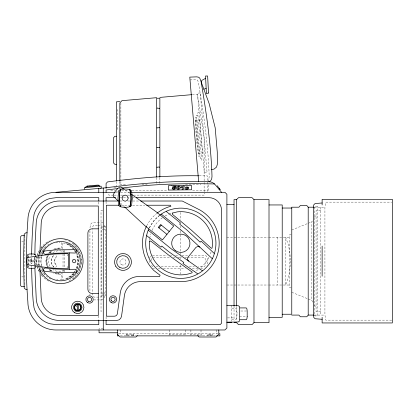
<?xml version="1.0" encoding="UTF-8"?>
<svg xmlns="http://www.w3.org/2000/svg" width="413" height="413" viewBox="0 0 413 413"><rect width="100%" height="100%" fill="white"/><g stroke="black" fill="none" stroke-linecap="round" stroke-linejoin="round"><path stroke-width="0.31" stroke-dasharray="2.06 1.55" d="M196.82 120.271L197.218 137.235L199.587 153.306M34.826 257.309L34.831 264.924M39.834 256.669L39.834 265.559M28.569 255.363L28.569 266.917M34.465 266.917L34.547 257.289M28.368 256.003L28.311 264.991M34.723 264.991L34.723 257.289M195.814 120.353C195.509 131.417 196.5 142.526 198.555 153.393M35.864 265.636L36.153 261.14L35.905 257.289M38.641 257.067L38.104 261.14L38.641 265.213M391.715 320.142L325.836 320.142L324.923 315.083L324.923 207.197L325.836 202.138L391.715 202.138M37.32 257.247L36.545 261.14L37.459 265.735L40.273 265.735M37.573 255.972L38.259 252.539L39.302 250.975M40.619 254.785L40.856 253.613L45.12 247.232L46.179 246.525M40.975 256.545L40.835 257.247L36.571 257.247L35.823 258.001L35.823 264.279L36.571 265.032L40.835 265.032M76.544 268.398L77.99 261.14L76.544 253.881M77.195 268.667L78.692 261.14L77.195 253.613A19.669 19.669 0 0 1 77.195 268.667L76.126 270.262M47.392 255.797L45.962 261.14L47.712 267.67A13.066 13.066 0 0 1 47.154 255.688M48.151 255.58L46.664 261.14L48.151 266.705M104.437 297.83L104.964 295.884L104.964 292.889L103.555 292.889M149.635 258.037L150.456 256.055L151.948 255.435M53.969 267.165A7.868 7.868 0 0 1 53.969 255.115C50.35 258.151 50.35 264.129 53.969 267.165L55.079 267.418L56.142 266.906L56.488 265.75C53.958 262.993 53.958 259.287 56.488 256.53L56.142 255.373L55.079 254.862M312.827 302.094L311.856 300.473L311.856 221.807L312.827 220.186M314.448 217.486L316.069 214.781M149.377 227.935L153.533 221.161L159.738 215.271M41.042 248.373L43.133 245.245M73.122 273.525L72.435 274.552L66.281 278.661L62.208 279.472L62.208 273.504L59.023 273.504A12.364 12.364 0 0 1 55.827 273.081M73.462 273.014L75.517 269.937M73.999 273.452L72.931 275.048L67.082 278.956M75.264 276.514C85.889 265.44 81.65 246.334 67.624 240.376M49.452 252.87L51.625 250.696M50.128 253.148L52.843 250.433M168.943 335.175L169.645 334.468L185.375 334.468L186.077 335.175M190.192 335.175L190.899 334.468L201.012 334.468L202.416 335.877M69.188 280.861L74.918 277.035A22.478 22.478 0 0 1 72.038 279.467M291.795 229.995L307.726 223.49M308.315 223.252L311.856 221.807M54.273 249.349L59.023 248.074L61.506 248.074L61.506 242.668L59.023 242.178M102.878 299.389L100.932 299.91L93.957 299.91M56.003 242.777L57.815 242.416M60.267 279.859L61.506 279.611L61.506 274.206L59.023 274.206A13.066 13.066 0 0 1 53.571 273.014M119.796 188.349L121.04 188.199M192.324 94.623L197.419 94.185L204.125 137.436L204.125 191.673M199.107 112.739L197.708 112.863L201.797 160.445L203.196 160.327M197.899 115.098L196.5 115.222L200.207 158.329L201.606 158.21M196.691 117.457L195.292 117.581L198.612 156.207L200.011 156.088M195.535 120.379L202.53 119.775M198.374 153.409L205.369 152.81M190.021 79.926L196.5 79.678L197.672 80.215L198.457 82.75C203.655 113.74 208.224 144.88 209.184 176.341L208.988 178.189L208.245 178.927L208.245 181.735M119.837 184.709L126.182 184.709M141.958 184.709L147.126 184.709M185.52 184.709L200.914 184.709M113.807 187.548L116.337 187.548M110.715 190.197L115.227 190.197M121.675 190.197L128.768 190.197M131.99 190.197L168.096 190.197M192.597 190.197L207.429 190.197M116.337 191.735L117.504 191.735M115.449 192.303L118.025 192.303M120.601 192.303L129.847 192.303M113.518 195.117L108.893 195.117L108.893 192.866M114.164 195.117L118.025 195.117M120.601 195.117L123.177 195.117M127.684 195.117L130.26 195.117M133.476 195.117L204.42 195.117L204.42 192.866M120.214 197.646L122.78 197.646M123.425 197.646L128.562 197.646M133.058 197.646L134.339 197.646M119.971 201.017L122.542 201.017M127.849 201.017L130.41 201.017M132.816 201.017L139.372 201.017M121.092 205.23L128.773 205.23M132.614 205.23L144.777 205.23M314.319 207.197L324.923 207.197M102.713 210.568L101.03 210.568L101.03 311.712L102.713 311.712M320.705 210.568L316.069 210.568L316.069 311.712L320.705 311.712M97.447 225.178L93.467 225.41L92.739 226.768L92.739 229.339M98.067 225.178L101.422 225.41L102.15 226.768L102.15 229.391L102.563 229.391M103.555 229.391L104.964 229.391L104.964 226.396L104.437 224.45M291.206 234.45L289.802 234.45L289.802 287.83L291.206 287.83M226.897 237.258L252.694 237.258M253.339 237.258L268.171 237.258M268.817 237.258L289.802 237.258M21.775 241.755L23.458 241.755M152.443 255.229L167.203 255.229M170.409 255.229L171.694 255.229M175.546 255.229L178.752 255.229M181.963 255.229L188.38 255.229M190.945 255.229L204.42 255.229L206.407 256.055L207.228 258.037L207.228 265.905M152.856 257.32L170.12 257.32M173.315 257.32L175.236 257.32M177.791 257.32L181.627 257.32M184.823 257.32L186.743 257.32M187.383 257.32L204.007 257.32L204.807 257.65L205.142 258.455L205.142 265.492L204.807 266.292L204.007 266.628L198.25 266.628M156.057 266.628L157.972 266.628M161.168 266.628L182.267 266.628M189.299 266.628L194.415 266.628M152.443 268.713L155.649 268.713M158.22 268.713L160.786 268.713M163.352 268.713L185.169 268.713M192.231 268.713L198.003 268.713M200.568 268.713L203.779 268.713M21.775 276.875L23.458 276.875M226.897 285.022L252.694 285.022M253.339 285.022L268.171 285.022M268.817 285.022L289.802 285.022M102.563 292.889L102.15 292.889L101.923 296.374L101.422 296.87L99.316 297.102M98.692 297.102L94.329 297.102L93.467 296.87L92.739 295.512L92.739 229.979M231.812 308.201L236.029 308.201L237.315 313.818L236.029 319.44L231.812 319.44M240.815 311.01L246.546 311.01M314.319 315.083L324.923 315.083M239.54 316.632L246.546 316.632M227.491 317.896L234.032 317.896M103.276 328.572L99.063 328.572L99.063 329.507M118.557 333.766L217.728 333.766M120.348 335.877L135.65 335.877M199.164 335.877L215.379 335.877M199.19 175.799L207.429 175.912L207.429 192.303M64.552 239.762L66.395 240.129M73.803 249.782L72.435 247.728L66.281 243.618L62.208 242.808L62.208 248.776L59.023 248.776A12.364 12.364 0 0 0 55.192 249.39M56.607 279.622L57.815 279.864M102.878 222.891L100.932 222.37L93.957 222.37L92.011 222.891L90.452 224.45L89.931 228.327M57.789 273.174L59.023 273.504M54.867 273.091L59.023 274.206M291.795 292.285L307.726 298.79M308.315 299.027L311.856 300.473M152.856 266.628L152.056 266.292L151.726 264.212M67.613 243.68L72.931 247.232L74.707 249.891M125.315 190.032L130.059 193.336M120.498 203.108L124.251 206.624M117.039 109.579L117.741 110.281L117.741 130.653M50.582 269.586L51.94 270.943M49.452 269.41L51.186 271.15M75.063 250.423L76.482 252.549M74.149 250.293L75.858 252.859M40.386 266.318L40.856 268.667L45.12 275.048M39.302 271.305L38.259 269.741L37.691 266.881M41.042 273.907L43.133 277.035M314.448 304.799L316.069 307.499M41.501 265.595L40.918 261.14L41.584 256.05A19.669 19.669 0 0 0 41.429 265.611M199.716 120.018L202.556 153.053M28.337 265.636L28.394 266.917M320.705 207.197L320.705 315.083M277.159 237.258L277.159 285.022M236.561 306.482L236.561 320.576M234.032 305.873L234.032 320.576M231.812 305.393L231.812 321.118M216.5 329.977L216.5 333.766M212.912 335.877L212.912 334.468L207.166 334.468L207.166 335.877M211.921 334.468L211.921 335.877M210.744 334.468L210.744 335.877M209.339 334.468L209.339 335.877M208.833 184.854L208.833 191.684M208.157 334.468L208.157 335.877M201.012 329.977L201.012 334.468M190.899 329.977L190.899 334.468M185.375 329.977L185.375 334.468M180.822 212.437L180.822 220.144M180.822 225.921L180.822 230.418M180.822 231.058L180.822 256.106M180.822 256.747L180.822 259.318M180.822 265.094L180.822 274.087M169.645 329.977L169.645 334.468M159.867 177.611L159.867 184.709M156.646 177.611L156.646 184.074M151.726 258.455L151.726 261.011M149.635 260.458L149.635 263.484M133.621 335.877L133.621 334.468L126.316 334.468L126.316 335.877M133.327 334.468L133.327 335.877M132.841 334.468L132.841 335.877M131.845 334.468L131.845 335.877M128.087 334.468L128.087 335.877M127.096 334.468L127.096 335.877M126.605 334.468L126.605 335.877M120.885 103.1L120.885 180.853M120.885 181.498L120.885 184.709M120.694 329.977L120.694 333.766M119.837 181.426L119.837 185.292M119.837 187.869L119.837 189.154M116.337 181.446L116.337 187.879M106.084 201.658L106.084 204.734M106.084 316.9L106.084 319.781M98.779 202.071L98.779 205.23M98.779 315.785L98.779 319.579M89.931 230.903L89.931 291.382M89.931 293.953L89.931 295.238M64.495 250.139L64.495 252.653M64.495 253.912L64.495 267.743M64.495 270.257L64.495 272.141M63.034 249.509L63.034 252.653M63.034 253.912L63.034 267.743M63.034 270.257L63.034 272.141M24.863 235.591L24.863 286.694M146.713 225.73A38.352 38.352 0 0 1 156.491 213.619M211.048 252.013A31.465 31.465 0 0 1 210.016 255.007M208.973 257.33A31.465 31.465 0 0 1 200.233 268.032M198.168 269.519A31.465 31.465 0 0 1 194.322 271.687M149.46 240.738A31.465 31.465 0 0 1 149.671 238.838M149.764 238.208A31.465 31.465 0 0 1 150.781 233.908M152.129 230.34A31.465 31.465 0 0 1 162.433 217.728M165.092 216.009A31.465 31.465 0 0 1 168.489 214.311M169.077 214.068A31.465 31.465 0 0 1 172.076 213.036M149.253 227.873A35.12 35.12 0 0 1 159.692 215.209M31.646 267.443A512.936 512.936 0 0 1 31.61 263.029M31.61 259.88A512.936 512.936 0 0 1 31.656 254.207M73.055 243.582A22.478 22.478 0 0 1 75.347 276.591M48.729 281.119A22.478 22.478 0 0 1 40.696 274.155M39.343 271.997A22.478 22.478 0 0 1 36.865 257.382M37.433 254.898A22.478 22.478 0 0 1 39.343 250.283M40.696 248.125A22.478 22.478 0 0 1 49.292 240.882M56.044 264.692A4.636 4.636 0 0 1 56.044 257.588M50.484 271.026A13.066 13.066 0 0 1 48.739 269.193M48.739 253.086A13.066 13.066 0 0 1 50.969 250.851M53.571 249.271A13.066 13.066 0 0 1 59.023 248.074M75.76 252.214A18.967 18.967 0 0 1 75.76 270.066M75.455 270.608A18.967 18.967 0 0 1 73.674 273.184M73.271 273.659A18.967 18.967 0 0 1 66.281 278.661M42.596 251.672A18.967 18.967 0 0 1 43.99 249.586M66.281 243.618A18.967 18.967 0 0 1 73.271 248.621M74.794 250.603A18.967 18.967 0 0 1 75.455 251.672M74.216 273.633A19.669 19.669 0 0 1 69.405 277.846M50.918 279.059A19.669 19.669 0 0 1 40.856 268.667M40.856 253.613A19.669 19.669 0 0 1 51.496 242.968M68.847 244.098A19.669 19.669 0 0 1 74.216 248.647M51.78 271.16A12.364 12.364 0 0 1 49.828 269.4M48.022 266.772A12.364 12.364 0 0 1 48.321 254.96M49.828 252.88A12.364 12.364 0 0 1 52.312 250.763M68.026 266.339A10.397 10.397 0 0 1 66.999 267.81M64.222 270.143A10.397 10.397 0 0 1 52.838 269.493M50.019 266.339A10.397 10.397 0 0 1 50.019 255.941M52.838 252.787A10.397 10.397 0 0 1 64.222 252.136M66.999 254.475A10.397 10.397 0 0 1 68.026 255.941M38.486 265.244A22.478 22.478 0 0 1 38.486 257.041M290.587 261.14L289.689 270.933L288.011 278.558L285.584 285.022L285.584 237.258L288.011 243.722L289.689 251.347L290.587 261.14M30.025 259.648L29.411 261.14L30.025 262.632L31.517 263.246L33.009 262.632L33.623 261.14L33.009 259.648L31.517 259.034L30.025 259.648M200.228 92.935L197.424 93.178L204.28 172.954L207.083 172.717L200.228 92.935M317.473 206.355L314.665 206.355L314.665 315.93L317.473 315.93L317.473 206.355M105.382 226.582L101.732 226.582L101.732 295.698L105.382 295.698L105.382 226.582M121.463 264.65A3.092 3.092 0 0 0 126.099 261.971A3.092 3.092 0 0 0 121.463 259.297A3.092 3.092 0 0 0 121.463 264.65"/><path stroke-width="0.62" d="M34.873 254.754L35.079 243.262L36.163 224.269A23.257 23.257 0 0 1 59.42 201.017L118.247 201.017M39.901 252.839L41.155 224.269A18.26 18.26 0 0 1 59.42 206.01L98.284 206.01L98.284 315.429L59.42 315.429A18.26 18.26 0 0 1 41.155 297.169L39.906 269.343M35.864 265.636L35.781 266.917L35.177 267.8L33.536 268.285L29.493 268.285L27.852 267.8L27.253 266.917L26.881 261.14L27.253 255.363L27.852 254.485L29.493 253.995L33.536 253.995L35.177 254.485L35.781 255.363L35.864 256.649M174.73 188.085C174.234 189.681 173.062 187.667 172.118 188.405C173.537 191.503 178.814 186.521 173.827 187.311L174.054 186.81L176.015 186.81L176.243 186.16L173.171 186.16L172.453 187.765L174.462 187.709L174.735 188.075M129.842 206.593C131.479 201.177 131.479 195.173 129.842 189.753M129.801 206.593C131.437 201.208 131.437 195.142 129.801 189.753M100.772 188.313L101.268 187.564L101.144 186.165L84.35 187.662L84.479 189.061M158.964 227.909L161.261 225.07M282.213 314.241L291.769 314.241L291.769 207.197L298.929 207.197L300.339 205.509L306.797 205.509L308.201 207.197L308.201 315.083L306.797 316.771L300.339 316.771L298.929 315.083L291.769 315.083M236.561 305.873L236.561 199.608L238.523 197.646L252.013 197.646L253.98 199.608L253.98 322.672L252.013 324.639L238.523 324.639L236.561 322.672L234.032 322.672M137.328 335.593L135.923 336.998L120.131 336.998L117.323 334.189M156.992 108.221L156.646 108.505L156.646 127.612L156.992 127.891L159.867 127.612L159.867 108.505L156.646 107.943L156.646 98.253L159.867 98.253L159.867 107.943L159.521 108.221M156.992 127.891L156.646 128.169L156.646 147.276L156.992 147.56L159.867 147.276L159.867 128.169L159.521 127.891M156.992 147.56L156.646 147.839L156.646 166.945L156.992 167.224L159.867 166.945L159.867 147.839L159.521 147.56M156.992 167.224L156.646 167.508L156.646 177.063M219.102 189.257L219.644 188.813M205.648 78.289L201.74 80.452L201.198 82.11C206.438 113.343 211.038 144.726 212.003 176.423L211.719 178.803L210.615 180.925L208.833 181.751C174.472 180.429 140.126 183.243 106.084 187.776L55.967 192.303A28.094 28.094 0 0 0 27.872 220.403A519.017 519.017 0 0 0 27.872 301.877A28.094 28.094 0 0 0 55.967 329.977L98.779 329.977M203.826 89.198L206.149 88.372M211.601 169.495L214.037 169.118L216.551 167.038L217.336 164.312L217.274 152.108L215.188 127.793L209.112 103.477L199.737 78.062L198.359 77.133L196.671 76.859L189.784 77.123L198.632 181.508M27.459 257.526L42.178 255.322L55.332 253.969L67.985 253.623L68.682 254.305L68.682 267.975L67.985 268.662L55.332 268.311L42.178 266.958L27.459 264.759M117.927 188.571L106.084 189.99L106.084 192.303M121.665 188.127C152.454 184.022 183.548 183.176 214.564 183.966L221.559 192.303M87.778 185.948L87.024 186.015L87.086 186.712M88.423 185.886L96.823 185.143M97.468 185.081L98.222 185.014L98.284 185.716M156.646 97.69L121.933 100.669L119.837 102.956L119.837 180.848M159.867 97.411L191.689 94.675M119.837 101.552L116.337 101.856L116.337 180.817M322.13 202.984L315.088 203.542L313.684 204.951L313.684 206.861M27.098 232.777L25.694 232.849L24.222 234.181L23.458 261.14L24.222 288.098L25.694 289.43L27.098 289.503M69.384 252.88L55.332 253.267L45.12 254.315L43.721 253.572L43.561 251.992L44.78 250.98L55.332 249.896L75.285 249.664L76.72 250.546L76.679 252.229L75.197 253.035L69.384 252.88L69.384 269.4L75.197 269.25L76.679 270.05L76.72 271.739L75.285 272.616L55.332 272.384L44.78 271.3L43.561 270.288L43.721 268.708L45.12 267.965L55.332 269.013L69.384 269.4M116.337 136.269L114.933 136.269L113.529 137.679L113.529 162.965L114.933 164.369L116.337 164.369M55.967 192.303L115.093 192.303M131.747 192.303L224.93 192.303L226.897 194.27L226.897 328.01L224.93 329.977L99.063 329.977L99.063 332.785L117.323 332.785M115.717 197.646L106.084 197.646L106.084 201.017M136.269 197.646L208.833 197.646A12.726 12.726 0 0 1 221.559 210.372L221.559 323.234L220.155 324.639L106.084 324.639L106.084 320.421M236.561 199.608L234.032 199.608L234.032 305.78M253.98 199.608L269.008 199.608L269.008 322.672L253.98 322.672M140.652 201.017L182.257 201.017L200 210.047A38.352 38.352 0 0 1 180.822 281.614L140.399 281.614A16.153 16.153 0 0 0 124.396 295.569L121.546 316.208L120.715 318.356L119.011 319.874L116.812 320.421L59.42 320.421A23.257 23.257 0 0 1 36.163 297.169L34.888 268.078M226.897 204.389L234.032 204.389M269.008 204.951L282.213 204.951L282.213 317.334L269.008 317.334M118.531 205.23L106.368 205.23L106.368 316.208L114.339 316.208A3.092 3.092 0 0 0 117.416 313.539L120.24 293.085A19.246 19.246 0 0 1 139.532 276.473L159.655 276.473L160.068 275.259L153.708 270.381A38.352 38.352 0 0 1 146.434 226.288M146.698 205.23L170.383 205.23L170.899 206.216A38.352 38.352 0 0 0 156.981 213.227M308.201 207.197L314.076 207.197M282.213 208.038L291.769 208.038M98.284 228.828L92.104 228.828A4.213 4.213 0 0 0 87.886 233.046L87.886 289.234A4.213 4.213 0 0 0 92.104 293.452L98.284 293.452M24.326 235.591L21.631 235.591L20.65 236.572L20.65 285.708L21.631 286.694L24.326 286.694M308.201 315.083L314.076 315.083M231.812 322.248L226.897 322.248L238.136 321.97L239.54 321.123L239.54 320.147M219.313 333.766L219.871 333.766L219.871 335.877L216.557 335.877M118.557 335.877L117.323 335.877L117.323 329.977M136.677 335.877L198.648 335.877M198.638 175.793L194.874 175.742C165.623 175.51 136.466 178.117 107.488 181.932L106.084 183.501L106.084 188.374M226.897 305.393L238.136 305.672L239.54 306.513L239.54 307.494M322.13 319.301L315.088 318.738L313.684 317.334L313.684 315.418M208.833 181.751L210.914 181.988L212.865 182.742L214.564 183.966M199.892 247.088L197.884 246.375L195.989 247.356L187.982 257.247L187.414 259.302L188.534 261.114M124.261 189.299L121.097 187.094L119.693 187.063C116.802 189.025 114.463 191.916 113.141 195.153L113.467 196.516L118.154 200.909M131.644 194.44L156.031 211.668L173.713 225.988L162.448 239.901L144.767 225.581L124.716 207.063M202.411 270.778L171.276 248.858L148.35 230.289M197.626 273.762L182.99 263.571L183.795 262.42L168.896 251.801L161.834 246.081L160.946 247.17L146.754 235.678M166.325 211.513L180.517 223.01L179.629 224.099L186.691 229.819L200.181 242.183L201.141 241.161L214.151 253.355M161.385 214.197L184.312 232.762L212.23 258.657M169.232 231.523L160.605 224.538L158.303 227.377L166.935 234.362M159.521 167.224L159.867 167.508L159.867 177.063M197.734 335.593L199.138 336.998L215.999 336.998L218.807 334.189L218.807 329.977M217.114 185.674L220.366 189.706M99.745 186.289L99.683 185.592L85.687 186.836L85.749 187.538M322.13 204.962L322.13 199.329L392.35 199.329L392.35 322.951L322.13 322.951L322.13 317.318M322.13 246.086L322.13 276.194M313.684 207.197L313.684 315.083M103.276 188.091L103.276 329.977M98.779 188.493L98.779 192.303M98.779 201.017L98.779 197.646L56.318 197.646L50.087 198.462A22.71 22.71 0 0 0 34.031 214.523L33.19 220.909A512.936 512.936 0 0 0 31.656 254.207M98.779 320.421L98.779 324.639L56.318 324.639L50.087 323.818A22.71 22.71 0 0 1 34.031 307.757L33.19 301.371A512.936 512.936 0 0 1 31.656 268.073M160.182 214.848A35.12 35.12 0 0 1 215.514 248.755A35.12 35.12 0 0 1 170.848 276.937A35.12 35.12 0 0 1 148.742 228.978M41.759 255.435A19.669 19.669 0 0 1 72.038 245.152A19.669 19.669 0 0 1 72.038 277.128A19.669 19.669 0 0 1 41.759 266.844M38.6 256.463A22.478 22.478 0 0 1 72.827 242.292A22.478 22.478 0 0 1 73.793 279.327A22.478 22.478 0 0 1 38.874 266.958M149.521 241.497L149.387 246.566A31.61 31.61 0 0 0 192.153 272.771L192.076 272.043L170.233 256.339L150.657 240.991L149.521 241.497M119.677 192.473L119.29 198.173L119.677 203.877L120.446 206.593C118.815 201.177 118.815 195.173 120.446 189.753L119.677 192.473M180.435 187.285L180.12 188.256L179.283 189.015A1.926 1.296 -0.9 0 1 178.385 189.273A2.091 1.404 -0.9 0 1 177.704 189.268C174.085 188.199 179.65 183.981 180.435 187.285M118.727 190.863L117.973 198.173L118.727 205.483L119.94 206.593C123.286 207.61 127.008 207.61 130.353 206.593L131.566 205.483L132.32 198.173L131.566 190.863L130.353 189.753C127.008 188.741 123.286 188.741 119.94 189.753L118.727 190.863M177.74 187.961C179.118 191.111 179.861 183.62 177.74 187.961M247.18 316.632L246.912 318.738L246.282 319.719L239.54 319.719L239.54 307.917L246.282 307.917L246.912 308.903L247.18 311.01L247.18 316.632M184.967 188.029C184.833 189.794 187.982 189.593 188.669 188.395L187.481 188.313C185.86 189.763 186.041 186.686 187.657 187.672C190.894 187.729 185.303 185.773 184.967 188.029M172.588 213.01L172.329 214.223L191.415 230.186L211.317 248.285L212.045 248.208A31.61 31.61 0 0 0 177.518 211.828L172.588 213.01M181.503 186.852L181.261 187.585L182.644 187.213L181.952 189.237L183.233 189.237L184.296 186.108L183.207 186.108L181.503 186.852M30.918 260.546L30.918 261.739L32.111 261.739L32.111 260.546L30.918 260.546M72.946 259.947L72.451 261.14L72.946 262.332L74.139 262.828L75.331 262.332L75.822 261.14L75.331 259.947L74.139 259.457L72.946 259.947M122.96 195.989L122.057 198.173L122.96 200.362L125.144 201.265L127.333 200.362L128.237 198.173L127.333 195.989L125.144 195.086L122.96 195.989M77.67 304.949L76.71 305.868L76.71 306.472L77.427 306.472L77.427 309.905L78.274 309.905L78.274 304.949L77.67 304.949M208.529 93.044L206.407 93.617L205.535 76.002L207.636 76.002L208.529 93.044M171.88 185.613L168.339 185.716L168.339 190.052L191.544 189.789L191.544 185.452L171.88 185.613M119.847 267.448A6.324 6.324 0 0 0 129.331 261.971A6.324 6.324 0 0 0 119.847 256.499A6.324 6.324 0 0 0 119.847 267.448M111.2 302.564A3.65 3.65 0 0 0 116.678 299.399A3.65 3.65 0 0 0 111.2 296.235A3.65 3.65 0 0 0 111.2 302.564M115.707 266.189A8.43 8.43 0 0 0 130.307 266.189A8.43 8.43 0 0 0 123.007 253.546A8.43 8.43 0 0 0 115.707 266.189M111.2 300.452A2.106 2.106 0 0 0 114.85 300.452A2.106 2.106 0 0 0 113.028 297.293A2.106 2.106 0 0 0 111.2 300.452M175.076 250.361A9.132 9.132 0 0 0 189.841 244.692A9.132 9.132 0 0 0 177.554 234.739A9.132 9.132 0 0 0 175.076 250.361M88.506 301.32A2.106 2.106 0 0 0 91.665 299.492A2.106 2.106 0 0 0 88.506 297.67A2.106 2.106 0 0 0 88.506 301.32M87.732 302.657A3.65 3.65 0 0 0 93.214 299.492A3.65 3.65 0 0 0 87.732 296.327A3.65 3.65 0 0 0 87.732 302.657M76.193 310.044A3.092 3.092 0 0 0 80.829 307.37A3.092 3.092 0 0 0 76.193 304.691A3.092 3.092 0 0 0 76.193 310.044M75.631 311.02A4.213 4.213 0 0 0 81.955 307.37A4.213 4.213 0 0 0 75.631 303.72A4.213 4.213 0 0 0 75.631 311.02M74.65 312.724A6.18 6.18 0 0 0 83.922 307.37A6.18 6.18 0 0 0 74.65 302.017A6.18 6.18 0 0 0 74.65 312.724M74.851 309.038A3.335 3.335 0 0 0 80.628 309.038A3.335 3.335 0 0 0 77.742 304.03A3.335 3.335 0 0 0 74.851 309.038"/></g></svg>
